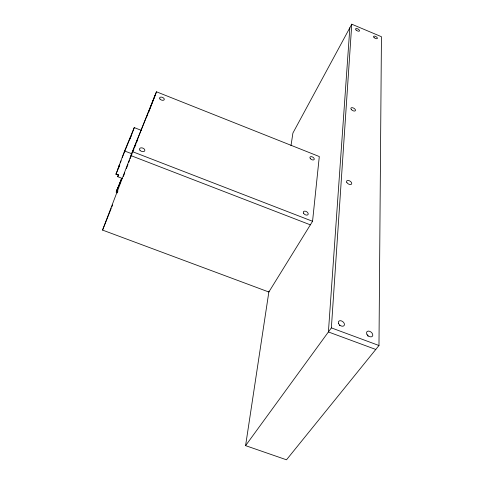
<?xml version="1.0" encoding="UTF-8"?>
<svg xmlns="http://www.w3.org/2000/svg" width="484" height="484" viewBox="0 0 484 484"><rect width="100%" height="100%" fill="white"/><g stroke="black" fill="none" stroke-linecap="round" stroke-linejoin="round"><path stroke-width="0.73" d="M268.971 291.205L245.588 445.643L286.492 459.8L378.978 345.509L381.44 36.711L351.765 24.2L292.911 133.04L290.993 145.726M245.588 445.643L331.371 327.88L351.765 24.2M349.847 27.751L328.406 331.951L375.784 349.454M312.555 221.279L319.301 156.544L156.477 91.797L132.453 151.643L102.56 230.088L268.844 292.009L312.555 221.279L132.453 151.643M118.659 175.232L115.985 174.21L124.576 150.972L134.262 127.601L141.219 130.317M118.961 166.859L119.403 165.661M130.898 136.331L129.754 139.392A1.27 0.799 20.5 0 0 129.712 139.598M130.662 137.238L134.262 127.601M122.609 178.566L117.745 176.714L118.423 174.924L115.997 173.998M117.927 187.834L118.15 187.254M123.384 176.436L124.733 172.903M126.348 168.668L127.964 164.433M128.774 162.315L129.579 160.198M130.117 158.782L132.005 153.839M117.146 192.995L117.927 190.95M116.813 190.436L117.128 189.637M117.061 189.813L116.172 192.196L119.772 183.212M120.982 180.127L120.697 180.841M147.239 115.966L147.777 114.563M148.582 112.457L156.477 91.797M120.631 181.028L121.617 178.445L117.267 189.286M117.092 189.716L117.249 189.317M120.643 180.992L119.754 183.291M117.201 189.456L117.521 188.633M119.826 183.079L119.536 183.829M132.555 152.46L133.941 149.012M134.492 147.632L135.877 144.184M136.428 142.804L137.807 139.356M102.56 230.088L111.205 208.429M111.762 207.031L112.597 204.932M155.019 95.608L130.946 155.612L310.347 224.842M117.745 176.714L118.072 175.922M130.837 136.415L122.228 157.578A1.307 0.841 20.1 0 1 122.676 157.197M120.207 162.824L120.855 161.257A1.307 0.847 20.1 0 1 121.181 160.93M118.846 166.478L119.494 164.911L118.144 168.535L119.433 165.413M115.985 174.21L119.814 164.838M331.371 327.88L378.978 345.509M117.201 174.567L118.58 175.093M124.576 150.972L131.606 153.682M339.369 325.272L339.859 325.629M367.416 335.69A3.539 2.353 39.5 0 1 368.161 336.229M374.102 37.577A2.124 0.944 28.7 0 0 377.314 38.46A2.124 0.944 28.7 0 0 374.985 36.203A2.124 0.944 28.7 0 0 374.102 37.577M351.493 109.705A2.553 1.307 29.6 0 0 355.389 110.636A2.553 1.307 29.6 0 0 352.648 107.75A2.553 1.307 29.6 0 0 351.493 109.705M356.103 30.026A2.202 0.98 28.1 0 0 359.467 30.952A2.202 0.98 28.1 0 0 357.089 28.629A2.202 0.98 28.1 0 0 356.103 30.026M366.945 334.305A3.557 2.347 39.4 0 0 372.359 336.307A3.557 2.347 39.4 0 0 369.716 331.322A3.557 2.347 39.4 0 0 366.945 334.305M338.685 323.76A3.424 2.311 37.9 0 0 343.967 325.714A3.424 2.311 37.9 0 0 341.522 320.922A3.424 2.311 37.9 0 0 338.685 323.76M346.853 182.51A2.88 1.646 31.6 0 0 351.354 184.283A2.88 1.646 31.6 0 0 349.242 180.713A2.88 1.646 31.6 0 0 346.853 182.51M310.432 158.71A2.39 1.367 29.6 0 0 314.146 159.508A2.39 1.367 29.6 0 0 311.672 156.695A2.39 1.367 29.6 0 0 310.432 158.71M139.918 150.191A2.771 1.748 21.2 0 0 144.522 151.123A2.771 1.748 21.2 0 0 142.121 147.898A2.771 1.748 21.2 0 0 139.918 150.191M159.962 99.014A2.462 1.428 21.9 0 0 164.022 99.928A2.462 1.428 21.9 0 0 161.844 97.187A2.462 1.428 21.9 0 0 159.962 99.014M303.541 213.184A2.692 1.664 31.1 0 0 307.788 214.823A2.692 1.664 31.1 0 0 305.955 211.375A2.692 1.664 31.1 0 0 303.541 213.184"/></g></svg>
